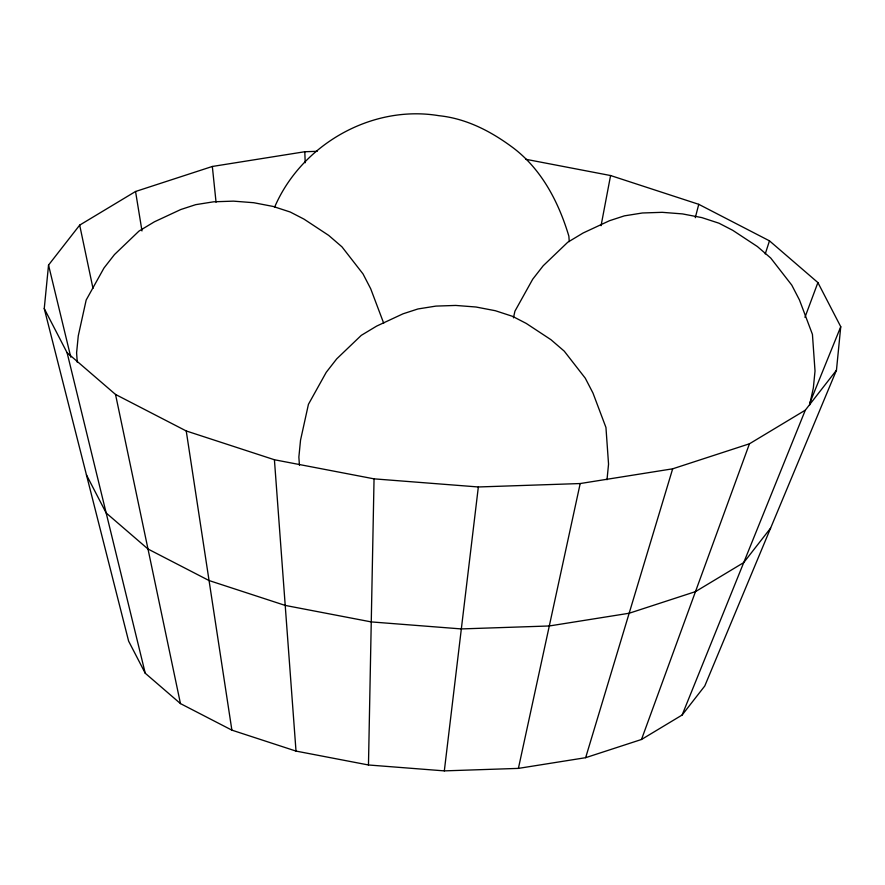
<?xml version="1.0" encoding="UTF-8"?>
<svg xmlns="http://www.w3.org/2000/svg" width="885" height="885" viewBox="0 0 885 885"><rect width="100%" height="100%" fill="white"/><g stroke="black" fill="none" stroke-linecap="round" stroke-linejoin="round"><path stroke-width="1.33" d="M525.767 159.278L610.584 175.54L698.763 204.324L769.474 240.842L817.906 282.58L840.75 326.72L836.458 370.229L704.77 685.986L682.125 715.025L641.492 739.484L585.649 757.682L518.4 768.39L444.325 770.879L368.47 764.983L374.045 478.851L274.416 459.746L186.237 430.962L115.526 394.445L67.094 352.706L44.25 308.566L48.542 265.058L79.683 225.122L135.549 191.492L212.334 166.468L304.805 151.733L317.195 151.324M606.999 479.758L608.548 464.138L605.948 427.477L592.983 393.073L585.295 378.216L564.243 351.146L550.924 339.674L526.243 323.423L512.503 316.321L495.357 310.724L475.986 307.006L455.72 305.436L435.918 306.099L417.941 308.965L403.007 313.821L376.645 326.1L361.29 335.349L336.72 358.867L326.233 372.32L308.434 404.323L300.535 440.166L298.865 457.08L299.44 465.233M444.325 770.879L478.342 486.971L580.195 483.542L672.666 468.818L749.451 443.794L805.317 410.164L836.458 370.229M601.059 225.708L610.584 175.54M518.4 768.39L580.195 483.542M513.455 317.848L514.915 311.21L532.715 279.206L543.202 265.765L567.772 242.236L583.126 232.998L609.488 220.719L624.412 215.851L642.388 212.986L662.19 212.323L682.468 213.905L701.838 217.61L718.974 223.208L732.725 230.31L757.405 246.561L770.724 258.033L791.765 285.103L799.465 299.971L812.43 334.364L815.019 371.025L813.348 387.951L809.543 405.208M695.278 217.699L698.763 204.324M585.649 757.682L672.666 468.818M765.237 253.94L769.474 240.842M641.492 739.484L749.451 443.794M804.952 317.317L817.906 282.58M682.125 715.025L805.317 410.164M809.609 403.505L840.75 326.72M274.649 207.079C301.409 144.709 371.523 104.43 438.916 115.692C466.771 118.546 491.783 131.732 513.853 148.348C542.085 170.02 558.822 202.665 568.867 236.162L569.254 241.594M770.614 528.113L743.721 562.594L695.466 591.634L629.158 613.25L549.297 625.972L461.328 628.925L371.257 621.912L285.213 605.417L209.059 580.549L147.994 549.021L106.167 512.968L86.431 474.858M374.045 478.851L478.342 486.971M44.25 308.566L128.624 641.138L145.24 673.231L180.463 703.597L231.881 730.147L296.01 751.088L368.47 764.983M383.692 323.191L370.715 288.787L363.027 273.93L341.975 246.86L328.667 235.377L303.986 219.126L290.236 212.024L273.1 206.437L253.73 202.72L233.452 201.138L213.65 201.802L195.673 204.667L180.75 209.535L154.388 221.814L139.022 231.062L114.464 254.581L103.976 268.022L86.177 300.026L78.267 335.869L76.597 352.794L77.272 362.297M67.094 352.706L145.24 673.231M48.542 265.058L70.8 357.175M115.526 394.445L180.463 703.597M79.683 225.122L92.991 288.377M135.549 191.492L141.987 230.941M186.237 430.962L231.881 730.147M212.334 166.468L216.051 202.222M274.416 459.746L296.01 751.088M304.805 151.733L305.203 162.774"/></g></svg>
